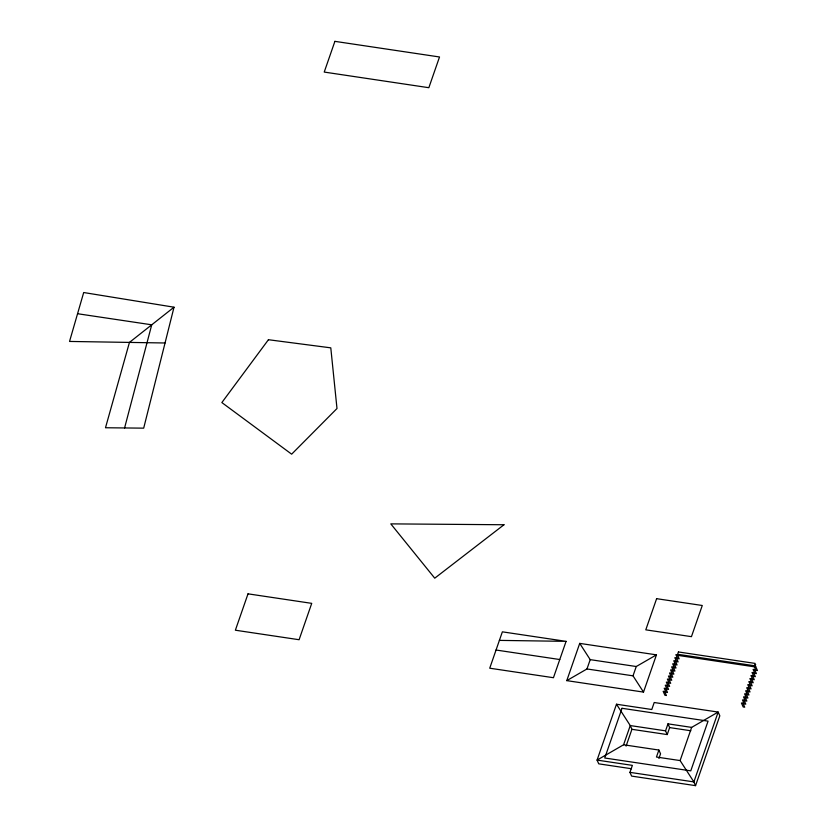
<?xml version="1.0" encoding="UTF-8"?>
<svg xmlns="http://www.w3.org/2000/svg" width="827" height="827" viewBox="0 0 827 827"><rect width="100%" height="100%" fill="white"/><g stroke="black" fill="none" stroke-linecap="round" stroke-linejoin="round"><path stroke-width="1.24" d="M174.021 307.199L143.691 428.148L105.494 427.755L129.446 342.409L174.021 307.199L83.692 292.531L69.54 341.437L165.049 342.988M124.588 427.952L151.734 324.804L77.562 313.722M566.082 641.349L553.449 677.716L489.729 668.206L502.371 631.838L566.082 641.349L499.394 640.387M566.774 680.631L579.717 643.385L656.452 654.85L643.509 692.096L566.774 680.631L586.974 668.96L633.017 675.835L643.509 692.096M586.974 668.96L590.209 659.646L579.717 643.385M658.923 758.452L660.546 753.79L658.881 750.048L623.579 744.776L597.073 760.096L632.366 765.368L629.936 772.356L631.611 776.098L695.548 785.65L719.821 715.81L718.156 712.068L654.209 702.516L651.779 709.504L616.487 704.232L597.073 760.096L598.738 763.838L631.508 768.738M633.017 675.835L636.252 666.521L656.452 654.85M623.579 744.776L630.257 725.568L616.487 704.232M626.08 746.119L631.921 729.311L630.257 725.568L665.549 730.841L667.224 734.583L631.921 729.311M658.881 750.048L656.452 757.036L680.114 760.571L693.884 781.908L695.548 785.65M665.549 730.841L667.978 723.852L691.641 727.388L718.156 712.068L693.884 781.908L629.936 772.356M667.224 734.583L669.643 727.595L667.978 723.852M680.114 760.571L691.641 727.388M755.671 664.557L754.855 666.882L678.13 655.418M590.209 659.646L636.252 666.521M496.045 650.022L559.765 659.532M669.643 727.595L690.824 730.758M334.904 41.35L324.225 72.073L428.841 87.703L439.519 56.98L334.904 41.35M248.017 593.838L235.375 630.215L299.095 639.726L311.727 603.359L248.017 593.838M656.617 598.676L645.784 629.833L691.444 636.656L702.268 605.488L656.617 598.676M622.018 708.294L604.744 758.008L690.772 770.857L708.057 721.144L622.018 708.294M678.429 651.955L677.613 654.281L754.348 665.745L755.165 663.419L678.429 651.955M268.434 339.721L221.853 402.563L291.652 454.178L336.992 408.517L330.79 347.847L268.434 339.721M503.984 524.752L434.744 578.187L390.789 523.873L503.984 524.752M677.416 654.87L675.876 654.643L677.654 658.633L679.194 658.861L677.416 654.87M755.682 666.562L754.152 666.335L755.93 670.325L757.46 670.552L755.682 666.562M676.352 657.92L674.822 657.692L676.6 661.693L678.13 661.92L676.352 657.92M754.617 669.612L753.087 669.384L754.865 673.374L756.395 673.612L754.617 669.612M675.287 660.98L673.757 660.752L675.535 664.743L677.065 664.97L675.287 660.98M753.562 672.671L752.022 672.444L753.8 676.434L755.34 676.662L753.562 672.671M674.232 664.029L672.692 663.802L674.47 667.803L676.01 668.03L674.232 664.029M752.498 675.721L750.957 675.494L752.735 679.494L754.276 679.722L752.498 675.721M673.168 667.089L671.627 666.862L673.405 670.852L674.946 671.079L673.168 667.089M751.433 678.781L749.903 678.553L751.681 682.544L753.211 682.771L751.433 678.781M672.103 670.139L670.573 669.911L672.351 673.912L673.881 674.139L672.103 670.139M750.378 681.83L748.838 681.603L750.616 685.604L752.156 685.831L750.378 681.83M671.038 673.199L669.508 672.971L671.286 676.962L672.827 677.189L671.038 673.199M749.314 684.89L747.773 684.663L749.551 688.653L751.092 688.881L749.314 684.89M669.984 676.259L668.443 676.021L670.221 680.021L671.762 680.249L669.984 676.259M748.249 687.94L746.719 687.713L748.497 691.713L750.027 691.941L748.249 687.94M668.919 679.308L667.389 679.081L669.167 683.071L670.697 683.298L668.919 679.308M747.184 691L745.654 690.772L747.432 694.763L748.962 694.99L747.184 691M667.854 682.368L666.324 682.13L668.102 686.131L669.632 686.358L667.854 682.368M746.13 694.049L744.589 693.822L746.367 697.823L747.908 698.05L746.13 694.049M666.8 685.418L665.259 685.19L667.038 689.18L668.578 689.408L666.8 685.418M745.065 697.109L743.535 696.882L745.313 700.872L746.843 701.1L745.065 697.109M665.735 688.477L664.205 688.24L665.983 692.24L667.513 692.468L665.735 688.477M744 700.169L742.47 699.931L744.248 703.932L745.778 704.159L744 700.169M664.67 691.527L663.14 691.3L664.918 695.29L666.448 695.528L664.67 691.527M742.946 703.219L741.405 702.991L743.184 706.982L744.724 707.209L742.946 703.219"/></g></svg>
